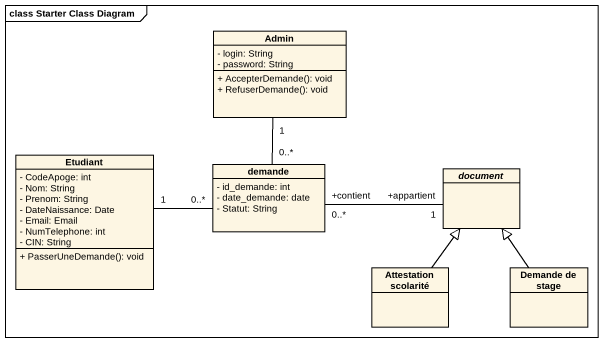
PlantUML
@startuml
mainframe class Starter Class Diagram
hide circle
hide empty members
skinparam classAttributeIconSize 0
class Admin {
  - login: String
  - password: String
  + AccepterDemande(): void
  + RefuserDemande(): void
}
class Etudiant {
  - CodeApoge: int
  - Nom: String
  - Prenom: String
  - DateNaissance: Date
  - Email: Email
  - NumTelephone: int
  - CIN: String
  + PasserUneDemande(): void
}
class demande {
  - id_demande: int
  - date_demande: date
  - Statut: String
}
abstract class document
class "Attestation scolarité" as Attestation_scolarité
class "Demande de stage" as Demande_de_stage
Admin "1" -- "0..*" demande
Etudiant "1" -right- "0..*" demande
demande "+contient\n0..*" -right- "+appartient\n1" document
Attestation_scolarité -up-|> document
Demande_de_stage -up-|> document
@enduml
